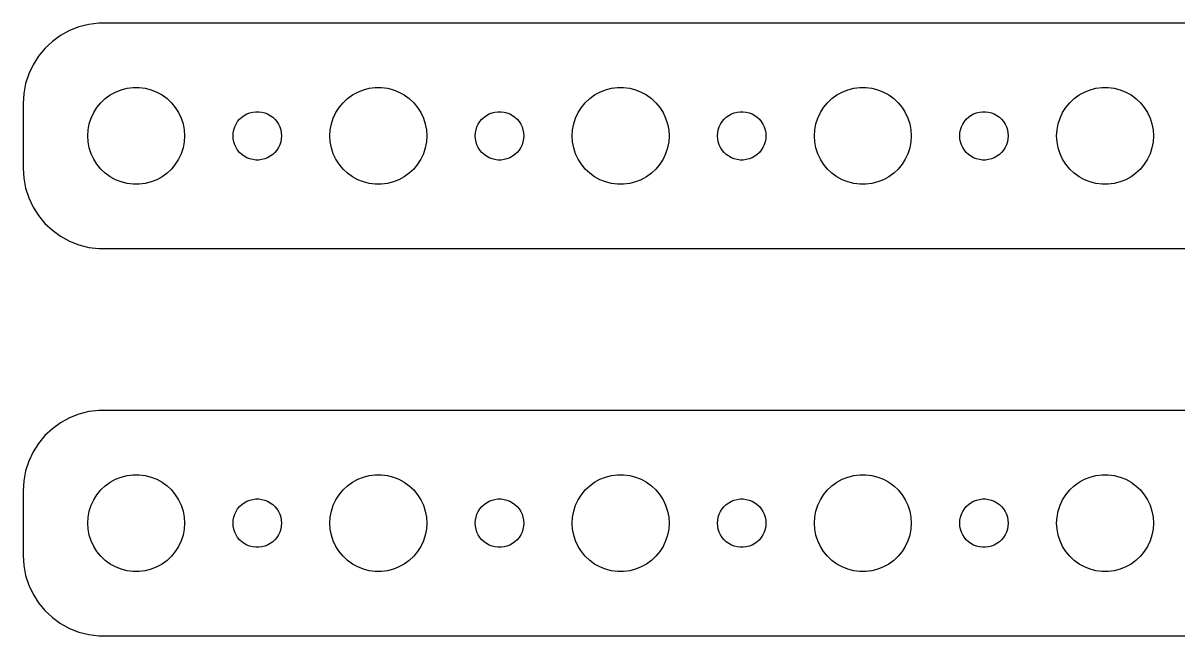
# Model space of a CAD drawing. Header units: metres. Extents: x -74 to 74, y 65 to 151.
# Drawn here: x -74.5 to -3, y 65 to 103 of the extents above; entities that cross this region are included whole.
import ezdxf

# ---------------------------------------------------------------- set-up
doc = ezdxf.new("R2010")
doc.units = ezdxf.units.M

msp = doc.modelspace()

# ---------------------------------------------------------------- linework, layer by layer
for p, q in [((-69.8139, 102.99), (-70.4369, 102.911)), ((69.8139, 102.99), (-69.8139, 102.99)), ((-71.6289, 102.524), (-72.1791, 102.222)), ((-71.0451, 102.755), (-71.6289, 102.524)), ((-70.4369, 102.911), (-71.0451, 102.755)), ((-72.6871, 101.853), (-73.1448, 101.423)), ((-72.1791, 102.222), (-72.6871, 101.853)), ((-73.5451, 100.939), (-73.8815, 100.409)), ((-73.1448, 101.423), (-73.5451, 100.939)), ((-73.8815, 100.409), (-74.1489, 99.8406)), ((-74.1489, 99.8406), (-74.3429, 99.2434)), ((-74.3429, 99.2434), (-74.4606, 98.6267)), ((-69.1075, 98.533), (-68.7773, 98.7145)), ((-68.7773, 98.7145), (-68.427, 98.8532)), ((-68.427, 98.8532), (-68.0621, 98.9469)), ((-68.0621, 98.9469), (-67.6884, 98.9941)), ((-67.6884, 98.9941), (-67.3116, 98.9941)), ((-67.3116, 98.9941), (-66.9379, 98.9469)), ((-66.9379, 98.9469), (-66.573, 98.8532)), ((-66.573, 98.8532), (-66.2227, 98.7145)), ((-66.2227, 98.7145), (-65.8925, 98.533)), ((-54.1075, 98.533), (-53.7773, 98.7145)), ((-53.7773, 98.7145), (-53.427, 98.8532)), ((-53.427, 98.8532), (-53.0621, 98.9469)), ((-53.0621, 98.9469), (-52.6884, 98.9941)), ((-52.6884, 98.9941), (-52.3116, 98.9941)), ((-52.3116, 98.9941), (-51.9379, 98.9469)), ((-51.9379, 98.9469), (-51.5729, 98.8532)), ((-51.5729, 98.8532), (-51.2227, 98.7145)), ((-51.2227, 98.7145), (-50.8925, 98.533)), ((-39.1075, 98.533), (-38.7773, 98.7145)), ((-38.7773, 98.7145), (-38.427, 98.8532)), ((-38.427, 98.8532), (-38.0621, 98.9469)), ((-38.0621, 98.9469), (-37.6884, 98.9941)), ((-37.6884, 98.9941), (-37.3116, 98.9941)), ((-37.3116, 98.9941), (-36.9379, 98.9469)), ((-36.9379, 98.9469), (-36.5729, 98.8532)), ((-36.5729, 98.8532), (-36.2227, 98.7145)), ((-36.2227, 98.7145), (-35.8925, 98.533)), ((-24.1075, 98.533), (-23.7773, 98.7145)), ((-23.7773, 98.7145), (-23.427, 98.8532)), ((-23.427, 98.8532), (-23.0621, 98.9469)), ((-23.0621, 98.9469), (-22.6884, 98.9941)), ((-22.6884, 98.9941), (-22.3116, 98.9941)), ((-22.3116, 98.9941), (-21.9379, 98.9469)), ((-21.9379, 98.9469), (-21.5729, 98.8532)), ((-21.5729, 98.8532), (-21.2227, 98.7145)), ((-21.2227, 98.7145), (-20.8925, 98.533)), ((-9.10747, 98.533), (-8.77733, 98.7145)), ((-8.77733, 98.7145), (-8.42705, 98.8532)), ((-8.42705, 98.8532), (-8.06213, 98.9469)), ((-8.06213, 98.9469), (-7.68837, 98.9941)), ((-7.68837, 98.9941), (-7.31161, 98.9941)), ((-7.31161, 98.9941), (-6.93785, 98.9469)), ((-6.93785, 98.9469), (-6.57294, 98.8532)), ((-6.57294, 98.8532), (-6.22266, 98.7145)), ((-6.22266, 98.7145), (-5.89252, 98.533)), ((-74.4606, 98.6267), (-74.5, 98)), ((-74.5, 98), (-74.5, 94)), ((-69.927, 97.7634), (-69.6869, 98.0536)), ((-69.6869, 98.0536), (-69.4123, 98.3115)), ((-69.4123, 98.3115), (-69.1075, 98.533)), ((-65.8925, 98.533), (-65.5877, 98.3115)), ((-65.5877, 98.3115), (-65.3131, 98.0536)), ((-65.3131, 98.0536), (-65.073, 97.7634)), ((-54.927, 97.7634), (-54.6869, 98.0536)), ((-54.6869, 98.0536), (-54.4123, 98.3115)), ((-54.4123, 98.3115), (-54.1075, 98.533)), ((-50.8925, 98.533), (-50.5877, 98.3115)), ((-50.5877, 98.3115), (-50.3131, 98.0536)), ((-50.3131, 98.0536), (-50.0729, 97.7634)), ((-39.927, 97.7634), (-39.6869, 98.0536)), ((-39.6869, 98.0536), (-39.4123, 98.3115)), ((-39.4123, 98.3115), (-39.1075, 98.533)), ((-35.8925, 98.533), (-35.5877, 98.3115)), ((-35.5877, 98.3115), (-35.3131, 98.0536)), ((-35.3131, 98.0536), (-35.0729, 97.7634)), ((-24.927, 97.7634), (-24.6869, 98.0536)), ((-24.6869, 98.0536), (-24.4123, 98.3115)), ((-24.4123, 98.3115), (-24.1075, 98.533)), ((-20.8925, 98.533), (-20.5877, 98.3115)), ((-20.5877, 98.3115), (-20.3131, 98.0536)), ((-20.3131, 98.0536), (-20.0729, 97.7634)), ((-9.92705, 97.7634), (-9.6869, 98.0536)), ((-9.6869, 98.0536), (-9.41226, 98.3115)), ((-9.41226, 98.3115), (-9.10747, 98.533)), ((-5.89252, 98.533), (-5.58772, 98.3115)), ((-5.58772, 98.3115), (-5.31308, 98.0536)), ((-5.31308, 98.0536), (-5.07294, 97.7634)), ((-70.2893, 97.1044), (-70.1289, 97.4453)), ((-70.1289, 97.4453), (-69.927, 97.7634)), ((-65.073, 97.7634), (-64.8711, 97.4453)), ((-64.8711, 97.4453), (-64.7107, 97.1044)), ((-60.9561, 97.1558), (-60.8037, 97.2665)), ((-60.8037, 97.2665), (-60.6387, 97.3572)), ((-60.6387, 97.3572), (-60.4635, 97.4266)), ((-60.4635, 97.4266), (-60.2811, 97.4734)), ((-60.2811, 97.4734), (-60.0942, 97.497)), ((-60.0942, 97.497), (-59.9058, 97.497)), ((-59.9058, 97.497), (-59.7189, 97.4734)), ((-59.7189, 97.4734), (-59.5365, 97.4266)), ((-59.5365, 97.4266), (-59.3613, 97.3572)), ((-59.3613, 97.3572), (-59.1963, 97.2665)), ((-59.1963, 97.2665), (-59.0439, 97.1558)), ((-55.2893, 97.1044), (-55.1289, 97.4453)), ((-55.1289, 97.4453), (-54.927, 97.7634)), ((-50.0729, 97.7634), (-49.8711, 97.4453)), ((-49.8711, 97.4453), (-49.7107, 97.1044)), ((-45.9561, 97.1558), (-45.8037, 97.2665)), ((-45.8037, 97.2665), (-45.6387, 97.3572)), ((-45.6387, 97.3572), (-45.4635, 97.4266)), ((-45.4635, 97.4266), (-45.2811, 97.4734)), ((-45.2811, 97.4734), (-45.0942, 97.497)), ((-45.0942, 97.497), (-44.9058, 97.497)), ((-44.9058, 97.497), (-44.7189, 97.4734)), ((-44.7189, 97.4734), (-44.5365, 97.4266)), ((-44.5365, 97.4266), (-44.3613, 97.3572)), ((-44.3613, 97.3572), (-44.1963, 97.2665)), ((-44.1963, 97.2665), (-44.0439, 97.1558)), ((-40.2893, 97.1044), (-40.1289, 97.4453)), ((-40.1289, 97.4453), (-39.927, 97.7634)), ((-35.0729, 97.7634), (-34.8711, 97.4453)), ((-34.8711, 97.4453), (-34.7107, 97.1044)), ((-30.9561, 97.1558), (-30.8037, 97.2665)), ((-30.8037, 97.2665), (-30.6387, 97.3572)), ((-30.6387, 97.3572), (-30.4635, 97.4266)), ((-30.4635, 97.4266), (-30.2811, 97.4734)), ((-30.2811, 97.4734), (-30.0942, 97.497)), ((-30.0942, 97.497), (-29.9058, 97.497)), ((-29.9058, 97.497), (-29.7189, 97.4734)), ((-29.7189, 97.4734), (-29.5365, 97.4266)), ((-29.5365, 97.4266), (-29.3613, 97.3572)), ((-29.3613, 97.3572), (-29.1963, 97.2665)), ((-29.1963, 97.2665), (-29.0439, 97.1558)), ((-25.2893, 97.1044), (-25.1289, 97.4453)), ((-25.1289, 97.4453), (-24.927, 97.7634)), ((-20.0729, 97.7634), (-19.8711, 97.4453)), ((-19.8711, 97.4453), (-19.7107, 97.1044)), ((-15.9561, 97.1558), (-15.8037, 97.2665)), ((-15.8037, 97.2665), (-15.6387, 97.3572)), ((-15.6387, 97.3572), (-15.4635, 97.4266)), ((-15.4635, 97.4266), (-15.2811, 97.4734)), ((-15.2811, 97.4734), (-15.0942, 97.497)), ((-15.0942, 97.497), (-14.9058, 97.497)), ((-14.9058, 97.497), (-14.7189, 97.4734)), ((-14.7189, 97.4734), (-14.5365, 97.4266)), ((-14.5365, 97.4266), (-14.3613, 97.3572)), ((-14.3613, 97.3572), (-14.1963, 97.2665)), ((-14.1963, 97.2665), (-14.0439, 97.1558)), ((-10.2893, 97.1044), (-10.1289, 97.4453)), ((-10.1289, 97.4453), (-9.92705, 97.7634)), ((-5.07294, 97.7634), (-4.87108, 97.4453)), ((-4.87108, 97.4453), (-4.71066, 97.1044)), ((-70.4763, 96.376), (-70.4057, 96.7461)), ((-70.4057, 96.7461), (-70.2893, 97.1044)), ((-64.7107, 97.1044), (-64.5943, 96.7461)), ((-64.5943, 96.7461), (-64.5237, 96.376)), ((-61.4529, 96.373), (-61.3947, 96.5522)), ((-61.3947, 96.5522), (-61.3145, 96.7226)), ((-61.3145, 96.7226), (-61.2135, 96.8817)), ((-61.2135, 96.8817), (-61.0934, 97.0268)), ((-61.0934, 97.0268), (-60.9561, 97.1558)), ((-59.0439, 97.1558), (-58.9065, 97.0268)), ((-58.9065, 97.0268), (-58.7865, 96.8817)), ((-58.7865, 96.8817), (-58.6855, 96.7226)), ((-58.6855, 96.7226), (-58.6053, 96.5522)), ((-58.6053, 96.5522), (-58.5471, 96.373)), ((-55.4763, 96.376), (-55.4057, 96.7461)), ((-55.4057, 96.7461), (-55.2893, 97.1044)), ((-49.7107, 97.1044), (-49.5942, 96.7461)), ((-49.5942, 96.7461), (-49.5237, 96.376)), ((-46.4529, 96.373), (-46.3947, 96.5522)), ((-46.3947, 96.5522), (-46.3145, 96.7226)), ((-46.3145, 96.7226), (-46.2135, 96.8817)), ((-46.2135, 96.8817), (-46.0934, 97.0268)), ((-46.0934, 97.0268), (-45.9561, 97.1558)), ((-44.0439, 97.1558), (-43.9065, 97.0268)), ((-43.9065, 97.0268), (-43.7865, 96.8817)), ((-43.7865, 96.8817), (-43.6855, 96.7226)), ((-43.6855, 96.7226), (-43.6053, 96.5522)), ((-43.6053, 96.5522), (-43.5471, 96.373)), ((-40.4763, 96.376), (-40.4057, 96.7461)), ((-40.4057, 96.7461), (-40.2893, 97.1044)), ((-34.7107, 97.1044), (-34.5942, 96.7461)), ((-34.5942, 96.7461), (-34.5237, 96.376)), ((-31.4529, 96.373), (-31.3947, 96.5522)), ((-31.3947, 96.5522), (-31.3145, 96.7226)), ((-31.3145, 96.7226), (-31.2135, 96.8817)), ((-31.2135, 96.8817), (-31.0934, 97.0268)), ((-31.0934, 97.0268), (-30.9561, 97.1558)), ((-29.0439, 97.1558), (-28.9065, 97.0268)), ((-28.9065, 97.0268), (-28.7865, 96.8817)), ((-28.7865, 96.8817), (-28.6855, 96.7226)), ((-28.6855, 96.7226), (-28.6053, 96.5522)), ((-28.6053, 96.5522), (-28.5471, 96.373)), ((-25.4763, 96.376), (-25.4057, 96.7461)), ((-25.4057, 96.7461), (-25.2893, 97.1044)), ((-19.7107, 97.1044), (-19.5942, 96.7461)), ((-19.5942, 96.7461), (-19.5237, 96.376)), ((-16.4529, 96.373), (-16.3947, 96.5522)), ((-16.3947, 96.5522), (-16.3145, 96.7226)), ((-16.3145, 96.7226), (-16.2135, 96.8817)), ((-16.2135, 96.8817), (-16.0934, 97.0268)), ((-16.0934, 97.0268), (-15.9561, 97.1558)), ((-14.0439, 97.1558), (-13.9065, 97.0268)), ((-13.9065, 97.0268), (-13.7865, 96.8817)), ((-13.7865, 96.8817), (-13.6855, 96.7226)), ((-13.6855, 96.7226), (-13.6053, 96.5522)), ((-13.6053, 96.5522), (-13.5471, 96.373)), ((-10.4763, 96.376), (-10.4057, 96.7461)), ((-10.4057, 96.7461), (-10.2893, 97.1044)), ((-4.71066, 97.1044), (-4.59424, 96.7461)), ((-4.59424, 96.7461), (-4.52365, 96.376)), ((-70.5, 96), (-70.4763, 96.376)), ((-70.4763, 95.624), (-70.5, 96)), ((-64.5237, 96.376), (-64.5, 96)), ((-64.5, 96), (-64.5237, 95.624)), ((-61.5, 96), (-61.4882, 96.188)), ((-61.4882, 95.812), (-61.5, 96)), ((-61.4882, 96.188), (-61.4529, 96.373)), ((-58.5471, 96.373), (-58.5118, 96.188)), ((-58.5118, 96.188), (-58.5, 96)), ((-58.5, 96), (-58.5118, 95.812)), ((-55.5, 96), (-55.4763, 96.376)), ((-55.4763, 95.624), (-55.5, 96)), ((-49.5237, 96.376), (-49.5, 96)), ((-49.5, 96), (-49.5237, 95.624)), ((-46.5, 96), (-46.4882, 96.188)), ((-46.4882, 95.812), (-46.5, 96)), ((-46.4882, 96.188), (-46.4529, 96.373)), ((-43.5471, 96.373), (-43.5118, 96.188)), ((-43.5118, 96.188), (-43.5, 96)), ((-43.5, 96), (-43.5118, 95.812)), ((-40.5, 96), (-40.4763, 96.376)), ((-40.4763, 95.624), (-40.5, 96)), ((-34.5237, 96.376), (-34.5, 96)), ((-34.5, 96), (-34.5237, 95.624)), ((-31.5, 96), (-31.4882, 96.188)), ((-31.4882, 95.812), (-31.5, 96)), ((-31.4882, 96.188), (-31.4529, 96.373)), ((-28.5471, 96.373), (-28.5118, 96.188)), ((-28.5118, 96.188), (-28.5, 96)), ((-28.5, 96), (-28.5118, 95.812)), ((-25.5, 96), (-25.4763, 96.376)), ((-25.4763, 95.624), (-25.5, 96)), ((-19.5237, 96.376), (-19.5, 96)), ((-19.5, 96), (-19.5237, 95.624)), ((-16.5, 96), (-16.4882, 96.188)), ((-16.4882, 95.812), (-16.5, 96)), ((-16.4882, 96.188), (-16.4529, 96.373)), ((-13.5471, 96.373), (-13.5118, 96.188)), ((-13.5118, 96.188), (-13.5, 96)), ((-13.5, 96), (-13.5118, 95.812)), ((-10.5, 96), (-10.4763, 96.376)), ((-10.4763, 95.624), (-10.5, 96)), ((-4.52365, 96.376), (-4.5, 96)), ((-4.5, 96), (-4.52365, 95.624)), ((-70.4057, 95.2539), (-70.4763, 95.624)), ((-70.2893, 94.8956), (-70.4057, 95.2539)), ((-64.5943, 95.2539), (-64.7107, 94.8956)), ((-64.5237, 95.624), (-64.5943, 95.2539)), ((-61.4529, 95.627), (-61.4882, 95.812)), ((-61.3947, 95.4478), (-61.4529, 95.627)), ((-61.3145, 95.2774), (-61.3947, 95.4478)), ((-61.2135, 95.1183), (-61.3145, 95.2774)), ((-61.0934, 94.9732), (-61.2135, 95.1183)), ((-58.7865, 95.1183), (-58.9065, 94.9732)), ((-58.6855, 95.2774), (-58.7865, 95.1183)), ((-58.6053, 95.4478), (-58.6855, 95.2774)), ((-58.5471, 95.627), (-58.6053, 95.4478)), ((-58.5118, 95.812), (-58.5471, 95.627)), ((-55.4057, 95.2539), (-55.4763, 95.624)), ((-55.2893, 94.8956), (-55.4057, 95.2539)), ((-49.5942, 95.2539), (-49.7107, 94.8956)), ((-49.5237, 95.624), (-49.5942, 95.2539)), ((-46.4529, 95.627), (-46.4882, 95.812)), ((-46.3947, 95.4478), (-46.4529, 95.627)), ((-46.3145, 95.2774), (-46.3947, 95.4478)), ((-46.2135, 95.1183), (-46.3145, 95.2774)), ((-46.0934, 94.9732), (-46.2135, 95.1183)), ((-43.7865, 95.1183), (-43.9065, 94.9732)), ((-43.6855, 95.2774), (-43.7865, 95.1183)), ((-43.6053, 95.4478), (-43.6855, 95.2774)), ((-43.5471, 95.627), (-43.6053, 95.4478)), ((-43.5118, 95.812), (-43.5471, 95.627)), ((-40.4057, 95.2539), (-40.4763, 95.624)), ((-40.2893, 94.8956), (-40.4057, 95.2539)), ((-34.5942, 95.2539), (-34.7107, 94.8956)), ((-34.5237, 95.624), (-34.5942, 95.2539)), ((-31.4529, 95.627), (-31.4882, 95.812)), ((-31.3947, 95.4478), (-31.4529, 95.627)), ((-31.3145, 95.2774), (-31.3947, 95.4478)), ((-31.2135, 95.1183), (-31.3145, 95.2774)), ((-31.0934, 94.9732), (-31.2135, 95.1183)), ((-28.7865, 95.1183), (-28.9065, 94.9732)), ((-28.6855, 95.2774), (-28.7865, 95.1183)), ((-28.6053, 95.4478), (-28.6855, 95.2774)), ((-28.5471, 95.627), (-28.6053, 95.4478)), ((-28.5118, 95.812), (-28.5471, 95.627)), ((-25.4057, 95.2539), (-25.4763, 95.624)), ((-25.2893, 94.8956), (-25.4057, 95.2539)), ((-19.5942, 95.2539), (-19.7107, 94.8956)), ((-19.5237, 95.624), (-19.5942, 95.2539)), ((-16.4529, 95.627), (-16.4882, 95.812)), ((-16.3947, 95.4478), (-16.4529, 95.627)), ((-16.3145, 95.2774), (-16.3947, 95.4478)), ((-16.2135, 95.1183), (-16.3145, 95.2774)), ((-16.0934, 94.9732), (-16.2135, 95.1183)), ((-13.7865, 95.1183), (-13.9065, 94.9732)), ((-13.6855, 95.2774), (-13.7865, 95.1183)), ((-13.6053, 95.4478), (-13.6855, 95.2774)), ((-13.5471, 95.627), (-13.6053, 95.4478)), ((-13.5118, 95.812), (-13.5471, 95.627)), ((-10.4057, 95.2539), (-10.4763, 95.624)), ((-10.2893, 94.8956), (-10.4057, 95.2539)), ((-4.59424, 95.2539), (-4.71066, 94.8956)), ((-4.52365, 95.624), (-4.59424, 95.2539)), ((-70.1289, 94.5547), (-70.2893, 94.8956)), ((-69.927, 94.2366), (-70.1289, 94.5547)), ((-64.8711, 94.5547), (-65.073, 94.2366)), ((-64.7107, 94.8956), (-64.8711, 94.5547)), ((-60.9561, 94.8442), (-61.0934, 94.9732)), ((-60.8037, 94.7335), (-60.9561, 94.8442)), ((-60.6387, 94.6428), (-60.8037, 94.7335)), ((-60.4635, 94.5734), (-60.6387, 94.6428)), ((-60.2811, 94.5266), (-60.4635, 94.5734)), ((-60.0942, 94.503), (-60.2811, 94.5266)), ((-59.9058, 94.503), (-60.0942, 94.503)), ((-59.7189, 94.5266), (-59.9058, 94.503)), ((-59.5365, 94.5734), (-59.7189, 94.5266)), ((-59.3613, 94.6428), (-59.5365, 94.5734)), ((-59.1963, 94.7335), (-59.3613, 94.6428)), ((-59.0439, 94.8442), (-59.1963, 94.7335)), ((-58.9065, 94.9732), (-59.0439, 94.8442)), ((-55.1289, 94.5547), (-55.2893, 94.8956)), ((-54.927, 94.2366), (-55.1289, 94.5547)), ((-49.8711, 94.5547), (-50.0729, 94.2366)), ((-49.7107, 94.8956), (-49.8711, 94.5547)), ((-45.9561, 94.8442), (-46.0934, 94.9732)), ((-45.8037, 94.7335), (-45.9561, 94.8442)), ((-45.6387, 94.6428), (-45.8037, 94.7335)), ((-45.4635, 94.5734), (-45.6387, 94.6428)), ((-45.2811, 94.5266), (-45.4635, 94.5734)), ((-45.0942, 94.503), (-45.2811, 94.5266)), ((-44.9058, 94.503), (-45.0942, 94.503)), ((-44.7189, 94.5266), (-44.9058, 94.503)), ((-44.5365, 94.5734), (-44.7189, 94.5266)), ((-44.3613, 94.6428), (-44.5365, 94.5734)), ((-44.1963, 94.7335), (-44.3613, 94.6428)), ((-44.0439, 94.8442), (-44.1963, 94.7335)), ((-43.9065, 94.9732), (-44.0439, 94.8442)), ((-40.1289, 94.5547), (-40.2893, 94.8956)), ((-39.927, 94.2366), (-40.1289, 94.5547)), ((-34.8711, 94.5547), (-35.0729, 94.2366)), ((-34.7107, 94.8956), (-34.8711, 94.5547)), ((-30.9561, 94.8442), (-31.0934, 94.9732)), ((-30.8037, 94.7335), (-30.9561, 94.8442)), ((-30.6387, 94.6428), (-30.8037, 94.7335)), ((-30.4635, 94.5734), (-30.6387, 94.6428)), ((-30.2811, 94.5266), (-30.4635, 94.5734)), ((-30.0942, 94.503), (-30.2811, 94.5266)), ((-29.9058, 94.503), (-30.0942, 94.503)), ((-29.7189, 94.5266), (-29.9058, 94.503)), ((-29.5365, 94.5734), (-29.7189, 94.5266)), ((-29.3613, 94.6428), (-29.5365, 94.5734)), ((-29.1963, 94.7335), (-29.3613, 94.6428)), ((-29.0439, 94.8442), (-29.1963, 94.7335)), ((-28.9065, 94.9732), (-29.0439, 94.8442)), ((-25.1289, 94.5547), (-25.2893, 94.8956)), ((-24.927, 94.2366), (-25.1289, 94.5547)), ((-19.8711, 94.5547), (-20.0729, 94.2366)), ((-19.7107, 94.8956), (-19.8711, 94.5547)), ((-15.9561, 94.8442), (-16.0934, 94.9732)), ((-15.8037, 94.7335), (-15.9561, 94.8442)), ((-15.6387, 94.6428), (-15.8037, 94.7335)), ((-15.4635, 94.5734), (-15.6387, 94.6428)), ((-15.2811, 94.5266), (-15.4635, 94.5734)), ((-15.0942, 94.503), (-15.2811, 94.5266)), ((-14.9058, 94.503), (-15.0942, 94.503)), ((-14.7189, 94.5266), (-14.9058, 94.503)), ((-14.5365, 94.5734), (-14.7189, 94.5266)), ((-14.3613, 94.6428), (-14.5365, 94.5734)), ((-14.1963, 94.7335), (-14.3613, 94.6428)), ((-14.0439, 94.8442), (-14.1963, 94.7335)), ((-13.9065, 94.9732), (-14.0439, 94.8442)), ((-10.1289, 94.5547), (-10.2893, 94.8956)), ((-9.92705, 94.2366), (-10.1289, 94.5547)), ((-4.87108, 94.5547), (-5.07294, 94.2366)), ((-4.71066, 94.8956), (-4.87108, 94.5547)), ((-74.5, 94), (-74.4606, 93.3733)), ((-69.6869, 93.9464), (-69.927, 94.2366)), ((-69.4123, 93.6885), (-69.6869, 93.9464)), ((-69.1075, 93.467), (-69.4123, 93.6885)), ((-65.5877, 93.6885), (-65.8925, 93.467)), ((-65.3131, 93.9464), (-65.5877, 93.6885)), ((-65.073, 94.2366), (-65.3131, 93.9464)), ((-54.6869, 93.9464), (-54.927, 94.2366)), ((-54.4123, 93.6885), (-54.6869, 93.9464)), ((-54.1075, 93.467), (-54.4123, 93.6885)), ((-50.5877, 93.6885), (-50.8925, 93.467)), ((-50.3131, 93.9464), (-50.5877, 93.6885)), ((-50.0729, 94.2366), (-50.3131, 93.9464)), ((-39.6869, 93.9464), (-39.927, 94.2366)), ((-39.4123, 93.6885), (-39.6869, 93.9464)), ((-39.1075, 93.467), (-39.4123, 93.6885)), ((-35.5877, 93.6885), (-35.8925, 93.467)), ((-35.3131, 93.9464), (-35.5877, 93.6885)), ((-35.0729, 94.2366), (-35.3131, 93.9464)), ((-24.6869, 93.9464), (-24.927, 94.2366)), ((-24.4123, 93.6885), (-24.6869, 93.9464)), ((-24.1075, 93.467), (-24.4123, 93.6885)), ((-20.5877, 93.6885), (-20.8925, 93.467)), ((-20.3131, 93.9464), (-20.5877, 93.6885)), ((-20.0729, 94.2366), (-20.3131, 93.9464)), ((-9.6869, 93.9464), (-9.92705, 94.2366)), ((-9.41226, 93.6885), (-9.6869, 93.9464)), ((-9.10747, 93.467), (-9.41226, 93.6885)), ((-5.58772, 93.6885), (-5.89252, 93.467)), ((-5.31308, 93.9464), (-5.58772, 93.6885)), ((-5.07294, 94.2366), (-5.31308, 93.9464)), ((-74.4606, 93.3733), (-74.3429, 92.7566)), ((-68.7773, 93.2855), (-69.1075, 93.467)), ((-68.427, 93.1468), (-68.7773, 93.2855)), ((-68.0621, 93.0531), (-68.427, 93.1468)), ((-67.6884, 93.0059), (-68.0621, 93.0531)), ((-67.3116, 93.0059), (-67.6884, 93.0059)), ((-66.9379, 93.0531), (-67.3116, 93.0059)), ((-66.573, 93.1468), (-66.9379, 93.0531)), ((-66.2227, 93.2855), (-66.573, 93.1468)), ((-65.8925, 93.467), (-66.2227, 93.2855)), ((-53.7773, 93.2855), (-54.1075, 93.467)), ((-53.427, 93.1468), (-53.7773, 93.2855)), ((-53.0621, 93.0531), (-53.427, 93.1468)), ((-52.6884, 93.0059), (-53.0621, 93.0531)), ((-52.3116, 93.0059), (-52.6884, 93.0059)), ((-51.9379, 93.0531), (-52.3116, 93.0059)), ((-51.5729, 93.1468), (-51.9379, 93.0531)), ((-51.2227, 93.2855), (-51.5729, 93.1468)), ((-50.8925, 93.467), (-51.2227, 93.2855)), ((-38.7773, 93.2855), (-39.1075, 93.467)), ((-38.427, 93.1468), (-38.7773, 93.2855)), ((-38.0621, 93.0531), (-38.427, 93.1468)), ((-37.6884, 93.0059), (-38.0621, 93.0531)), ((-37.3116, 93.0059), (-37.6884, 93.0059)), ((-36.9379, 93.0531), (-37.3116, 93.0059)), ((-36.5729, 93.1468), (-36.9379, 93.0531)), ((-36.2227, 93.2855), (-36.5729, 93.1468)), ((-35.8925, 93.467), (-36.2227, 93.2855)), ((-23.7773, 93.2855), (-24.1075, 93.467)), ((-23.427, 93.1468), (-23.7773, 93.2855)), ((-23.0621, 93.0531), (-23.427, 93.1468)), ((-22.6884, 93.0059), (-23.0621, 93.0531)), ((-22.3116, 93.0059), (-22.6884, 93.0059)), ((-21.9379, 93.0531), (-22.3116, 93.0059)), ((-21.5729, 93.1468), (-21.9379, 93.0531)), ((-21.2227, 93.2855), (-21.5729, 93.1468)), ((-20.8925, 93.467), (-21.2227, 93.2855)), ((-8.77733, 93.2855), (-9.10747, 93.467)), ((-8.42705, 93.1468), (-8.77733, 93.2855)), ((-8.06213, 93.0531), (-8.42705, 93.1468)), ((-7.68837, 93.0059), (-8.06213, 93.0531)), ((-7.31161, 93.0059), (-7.68837, 93.0059)), ((-6.93785, 93.0531), (-7.31161, 93.0059)), ((-6.57294, 93.1468), (-6.93785, 93.0531)), ((-6.22266, 93.2855), (-6.57294, 93.1468)), ((-5.89252, 93.467), (-6.22266, 93.2855)), ((-74.3429, 92.7566), (-74.1489, 92.1594)), ((-74.1489, 92.1594), (-73.8815, 91.5912)), ((-73.8815, 91.5912), (-73.5451, 91.0611)), ((-73.5451, 91.0611), (-73.1448, 90.5773)), ((-73.1448, 90.5773), (-72.6871, 90.1474)), ((-72.6871, 90.1474), (-72.1791, 89.7784)), ((-72.1791, 89.7784), (-71.6289, 89.4759)), ((-71.6289, 89.4759), (-71.0451, 89.2447)), ((-71.0451, 89.2447), (-70.4369, 89.0886)), ((-70.4369, 89.0886), (-69.8139, 89.0099)), ((-69.8139, 89.0099), (69.8139, 89.0099)), ((-71.0451, 78.7553), (-71.6289, 78.5241)), ((-70.4369, 78.9114), (-71.0451, 78.7553)), ((-69.8139, 78.9901), (-70.4369, 78.9114)), ((69.8139, 78.9901), (-69.8139, 78.9901)), ((-72.1791, 78.2216), (-72.6871, 77.8526)), ((-71.6289, 78.5241), (-72.1791, 78.2216)), ((-73.1448, 77.4227), (-73.5451, 76.9389)), ((-72.6871, 77.8526), (-73.1448, 77.4227)), ((-73.5451, 76.9389), (-73.8815, 76.4088)), ((-74.1489, 75.8406), (-74.3429, 75.2434)), ((-73.8815, 76.4088), (-74.1489, 75.8406)), ((-74.3429, 75.2434), (-74.4606, 74.6267)), ((-74.4606, 74.6267), (-74.5, 74)), ((-69.4123, 74.3115), (-69.1075, 74.533)), ((-69.1075, 74.533), (-68.7773, 74.7145)), ((-68.7773, 74.7145), (-68.427, 74.8532)), ((-68.427, 74.8532), (-68.0621, 74.9469)), ((-68.0621, 74.9469), (-67.6884, 74.9941)), ((-67.6884, 74.9941), (-67.3116, 74.9941)), ((-67.3116, 74.9941), (-66.9379, 74.9469)), ((-66.9379, 74.9469), (-66.573, 74.8532)), ((-66.573, 74.8532), (-66.2227, 74.7145)), ((-66.2227, 74.7145), (-65.8925, 74.533)), ((-65.8925, 74.533), (-65.5877, 74.3115)), ((-54.4123, 74.3115), (-54.1075, 74.533)), ((-54.1075, 74.533), (-53.7773, 74.7145)), ((-53.7773, 74.7145), (-53.427, 74.8532)), ((-53.427, 74.8532), (-53.0621, 74.9469)), ((-53.0621, 74.9469), (-52.6884, 74.9941)), ((-52.6884, 74.9941), (-52.3116, 74.9941)), ((-52.3116, 74.9941), (-51.9379, 74.9469)), ((-51.9379, 74.9469), (-51.5729, 74.8532)), ((-51.5729, 74.8532), (-51.2227, 74.7145)), ((-51.2227, 74.7145), (-50.8925, 74.533)), ((-50.8925, 74.533), (-50.5877, 74.3115)), ((-39.4123, 74.3115), (-39.1075, 74.533)), ((-39.1075, 74.533), (-38.7773, 74.7145)), ((-38.7773, 74.7145), (-38.427, 74.8532)), ((-38.427, 74.8532), (-38.0621, 74.9469)), ((-38.0621, 74.9469), (-37.6884, 74.9941)), ((-37.6884, 74.9941), (-37.3116, 74.9941)), ((-37.3116, 74.9941), (-36.9379, 74.9469)), ((-36.9379, 74.9469), (-36.5729, 74.8532)), ((-36.5729, 74.8532), (-36.2227, 74.7145)), ((-36.2227, 74.7145), (-35.8925, 74.533)), ((-35.8925, 74.533), (-35.5877, 74.3115)), ((-24.4123, 74.3115), (-24.1075, 74.533)), ((-24.1075, 74.533), (-23.7773, 74.7145)), ((-23.7773, 74.7145), (-23.427, 74.8532)), ((-23.427, 74.8532), (-23.0621, 74.9469)), ((-23.0621, 74.9469), (-22.6884, 74.9941)), ((-22.6884, 74.9941), (-22.3116, 74.9941)), ((-22.3116, 74.9941), (-21.9379, 74.9469)), ((-21.9379, 74.9469), (-21.5729, 74.8532)), ((-21.5729, 74.8532), (-21.2227, 74.7145)), ((-21.2227, 74.7145), (-20.8925, 74.533)), ((-20.8925, 74.533), (-20.5877, 74.3115)), ((-9.41226, 74.3115), (-9.10747, 74.533)), ((-9.10747, 74.533), (-8.77733, 74.7145)), ((-8.77733, 74.7145), (-8.42705, 74.8532)), ((-8.42705, 74.8532), (-8.06213, 74.9469)), ((-8.06213, 74.9469), (-7.68837, 74.9941)), ((-7.68837, 74.9941), (-7.31161, 74.9941)), ((-7.31161, 74.9941), (-6.93785, 74.9469)), ((-6.93785, 74.9469), (-6.57294, 74.8532)), ((-6.57294, 74.8532), (-6.22266, 74.7145)), ((-6.22266, 74.7145), (-5.89252, 74.533)), ((-5.89252, 74.533), (-5.58772, 74.3115)), ((-74.5, 74), (-74.5, 70)), ((-70.1289, 73.4453), (-69.927, 73.7634)), ((-69.927, 73.7634), (-69.6869, 74.0536)), ((-69.6869, 74.0536), (-69.4123, 74.3115)), ((-65.5877, 74.3115), (-65.3131, 74.0536)), ((-65.3131, 74.0536), (-65.073, 73.7634)), ((-65.073, 73.7634), (-64.8711, 73.4453)), ((-55.1289, 73.4453), (-54.927, 73.7634)), ((-54.927, 73.7634), (-54.6869, 74.0536)), ((-54.6869, 74.0536), (-54.4123, 74.3115)), ((-50.5877, 74.3115), (-50.3131, 74.0536)), ((-50.3131, 74.0536), (-50.0729, 73.7634)), ((-50.0729, 73.7634), (-49.8711, 73.4453)), ((-40.1289, 73.4453), (-39.927, 73.7634)), ((-39.927, 73.7634), (-39.6869, 74.0536)), ((-39.6869, 74.0536), (-39.4123, 74.3115)), ((-35.5877, 74.3115), (-35.3131, 74.0536)), ((-35.3131, 74.0536), (-35.0729, 73.7634)), ((-35.0729, 73.7634), (-34.8711, 73.4453)), ((-25.1289, 73.4453), (-24.927, 73.7634)), ((-24.927, 73.7634), (-24.6869, 74.0536)), ((-24.6869, 74.0536), (-24.4123, 74.3115)), ((-20.5877, 74.3115), (-20.3131, 74.0536)), ((-20.3131, 74.0536), (-20.0729, 73.7634)), ((-20.0729, 73.7634), (-19.8711, 73.4453)), ((-10.1289, 73.4453), (-9.92705, 73.7634)), ((-9.92705, 73.7634), (-9.6869, 74.0536)), ((-9.6869, 74.0536), (-9.41226, 74.3115)), ((-5.58772, 74.3115), (-5.31308, 74.0536)), ((-5.31308, 74.0536), (-5.07294, 73.7634)), ((-5.07294, 73.7634), (-4.87108, 73.4453)), ((-70.4057, 72.7461), (-70.2893, 73.1044)), ((-70.2893, 73.1044), (-70.1289, 73.4453)), ((-64.8711, 73.4453), (-64.7107, 73.1044)), ((-64.7107, 73.1044), (-64.5943, 72.7461)), ((-61.2135, 72.8817), (-61.0934, 73.0268)), ((-61.0934, 73.0268), (-60.9561, 73.1558)), ((-60.9561, 73.1558), (-60.8037, 73.2665)), ((-60.8037, 73.2665), (-60.6387, 73.3572)), ((-60.6387, 73.3572), (-60.4635, 73.4266)), ((-60.4635, 73.4266), (-60.2811, 73.4734)), ((-60.2811, 73.4734), (-60.0942, 73.497)), ((-60.0942, 73.497), (-59.9058, 73.497)), ((-59.9058, 73.497), (-59.7189, 73.4734)), ((-59.7189, 73.4734), (-59.5365, 73.4266)), ((-59.5365, 73.4266), (-59.3613, 73.3572)), ((-59.3613, 73.3572), (-59.1963, 73.2665)), ((-59.1963, 73.2665), (-59.0439, 73.1558)), ((-59.0439, 73.1558), (-58.9065, 73.0268)), ((-58.9065, 73.0268), (-58.7865, 72.8817)), ((-55.4057, 72.7461), (-55.2893, 73.1044)), ((-55.2893, 73.1044), (-55.1289, 73.4453)), ((-49.8711, 73.4453), (-49.7107, 73.1044)), ((-49.7107, 73.1044), (-49.5942, 72.7461)), ((-46.2135, 72.8817), (-46.0934, 73.0268)), ((-46.0934, 73.0268), (-45.9561, 73.1558)), ((-45.9561, 73.1558), (-45.8037, 73.2665)), ((-45.8037, 73.2665), (-45.6387, 73.3572)), ((-45.6387, 73.3572), (-45.4635, 73.4266)), ((-45.4635, 73.4266), (-45.2811, 73.4734)), ((-45.2811, 73.4734), (-45.0942, 73.497)), ((-45.0942, 73.497), (-44.9058, 73.497)), ((-44.9058, 73.497), (-44.7189, 73.4734)), ((-44.7189, 73.4734), (-44.5365, 73.4266)), ((-44.5365, 73.4266), (-44.3613, 73.3572)), ((-44.3613, 73.3572), (-44.1963, 73.2665)), ((-44.1963, 73.2665), (-44.0439, 73.1558)), ((-44.0439, 73.1558), (-43.9065, 73.0268)), ((-43.9065, 73.0268), (-43.7865, 72.8817)), ((-40.4057, 72.7461), (-40.2893, 73.1044)), ((-40.2893, 73.1044), (-40.1289, 73.4453)), ((-34.8711, 73.4453), (-34.7107, 73.1044)), ((-34.7107, 73.1044), (-34.5942, 72.7461)), ((-31.2135, 72.8817), (-31.0934, 73.0268)), ((-31.0934, 73.0268), (-30.9561, 73.1558)), ((-30.9561, 73.1558), (-30.8037, 73.2665)), ((-30.8037, 73.2665), (-30.6387, 73.3572)), ((-30.6387, 73.3572), (-30.4635, 73.4266)), ((-30.4635, 73.4266), (-30.2811, 73.4734)), ((-30.2811, 73.4734), (-30.0942, 73.497)), ((-30.0942, 73.497), (-29.9058, 73.497)), ((-29.9058, 73.497), (-29.7189, 73.4734)), ((-29.7189, 73.4734), (-29.5365, 73.4266)), ((-29.5365, 73.4266), (-29.3613, 73.3572)), ((-29.3613, 73.3572), (-29.1963, 73.2665)), ((-29.1963, 73.2665), (-29.0439, 73.1558)), ((-29.0439, 73.1558), (-28.9065, 73.0268)), ((-28.9065, 73.0268), (-28.7865, 72.8817)), ((-25.4057, 72.7461), (-25.2893, 73.1044)), ((-25.2893, 73.1044), (-25.1289, 73.4453)), ((-19.8711, 73.4453), (-19.7107, 73.1044)), ((-19.7107, 73.1044), (-19.5942, 72.7461)), ((-16.2135, 72.8817), (-16.0934, 73.0268)), ((-16.0934, 73.0268), (-15.9561, 73.1558)), ((-15.9561, 73.1558), (-15.8037, 73.2665)), ((-15.8037, 73.2665), (-15.6387, 73.3572)), ((-15.6387, 73.3572), (-15.4635, 73.4266)), ((-15.4635, 73.4266), (-15.2811, 73.4734)), ((-15.2811, 73.4734), (-15.0942, 73.497)), ((-15.0942, 73.497), (-14.9058, 73.497)), ((-14.9058, 73.497), (-14.7189, 73.4734)), ((-14.7189, 73.4734), (-14.5365, 73.4266)), ((-14.5365, 73.4266), (-14.3613, 73.3572)), ((-14.3613, 73.3572), (-14.1963, 73.2665)), ((-14.1963, 73.2665), (-14.0439, 73.1558)), ((-14.0439, 73.1558), (-13.9065, 73.0268)), ((-13.9065, 73.0268), (-13.7865, 72.8817)), ((-10.4057, 72.7461), (-10.2893, 73.1044)), ((-10.2893, 73.1044), (-10.1289, 73.4453)), ((-4.87108, 73.4453), (-4.71066, 73.1044)), ((-4.71066, 73.1044), (-4.59424, 72.7461)), ((-70.5, 72), (-70.4763, 72.376)), ((-70.4763, 72.376), (-70.4057, 72.7461)), ((-64.5943, 72.7461), (-64.5237, 72.376)), ((-64.5237, 72.376), (-64.5, 72)), ((-61.4882, 72.188), (-61.4529, 72.373)), ((-61.4529, 72.373), (-61.3947, 72.5522)), ((-61.3947, 72.5522), (-61.3145, 72.7226)), ((-61.3145, 72.7226), (-61.2135, 72.8817)), ((-58.7865, 72.8817), (-58.6855, 72.7226)), ((-58.6855, 72.7226), (-58.6053, 72.5522)), ((-58.6053, 72.5522), (-58.5471, 72.373)), ((-58.5471, 72.373), (-58.5118, 72.188)), ((-55.5, 72), (-55.4763, 72.376)), ((-55.4763, 72.376), (-55.4057, 72.7461)), ((-49.5942, 72.7461), (-49.5237, 72.376)), ((-49.5237, 72.376), (-49.5, 72)), ((-46.4882, 72.188), (-46.4529, 72.373)), ((-46.4529, 72.373), (-46.3947, 72.5522)), ((-46.3947, 72.5522), (-46.3145, 72.7226)), ((-46.3145, 72.7226), (-46.2135, 72.8817)), ((-43.7865, 72.8817), (-43.6855, 72.7226)), ((-43.6855, 72.7226), (-43.6053, 72.5522)), ((-43.6053, 72.5522), (-43.5471, 72.373)), ((-43.5471, 72.373), (-43.5118, 72.188)), ((-40.5, 72), (-40.4763, 72.376)), ((-40.4763, 72.376), (-40.4057, 72.7461)), ((-34.5942, 72.7461), (-34.5237, 72.376)), ((-34.5237, 72.376), (-34.5, 72)), ((-31.4882, 72.188), (-31.4529, 72.373)), ((-31.4529, 72.373), (-31.3947, 72.5522)), ((-31.3947, 72.5522), (-31.3145, 72.7226)), ((-31.3145, 72.7226), (-31.2135, 72.8817)), ((-28.7865, 72.8817), (-28.6855, 72.7226)), ((-28.6855, 72.7226), (-28.6053, 72.5522)), ((-28.6053, 72.5522), (-28.5471, 72.373)), ((-28.5471, 72.373), (-28.5118, 72.188)), ((-25.5, 72), (-25.4763, 72.376)), ((-25.4763, 72.376), (-25.4057, 72.7461)), ((-19.5942, 72.7461), (-19.5237, 72.376)), ((-19.5237, 72.376), (-19.5, 72)), ((-16.4882, 72.188), (-16.4529, 72.373)), ((-16.4529, 72.373), (-16.3947, 72.5522)), ((-16.3947, 72.5522), (-16.3145, 72.7226)), ((-16.3145, 72.7226), (-16.2135, 72.8817)), ((-13.7865, 72.8817), (-13.6855, 72.7226)), ((-13.6855, 72.7226), (-13.6053, 72.5522)), ((-13.6053, 72.5522), (-13.5471, 72.373)), ((-13.5471, 72.373), (-13.5118, 72.188)), ((-10.5, 72), (-10.4763, 72.376)), ((-10.4763, 72.376), (-10.4057, 72.7461)), ((-4.59424, 72.7461), (-4.52365, 72.376)), ((-4.52365, 72.376), (-4.5, 72)), ((-70.4763, 71.624), (-70.5, 72)), ((-70.4057, 71.2539), (-70.4763, 71.624)), ((-64.5237, 71.624), (-64.5943, 71.2539)), ((-64.5, 72), (-64.5237, 71.624)), ((-61.5, 72), (-61.4882, 72.188)), ((-61.4882, 71.812), (-61.5, 72)), ((-61.4529, 71.627), (-61.4882, 71.812)), ((-61.3947, 71.4478), (-61.4529, 71.627)), ((-58.5471, 71.627), (-58.6053, 71.4478)), ((-58.5118, 71.812), (-58.5471, 71.627)), ((-58.5118, 72.188), (-58.5, 72)), ((-58.5, 72), (-58.5118, 71.812)), ((-55.4763, 71.624), (-55.5, 72)), ((-55.4057, 71.2539), (-55.4763, 71.624)), ((-49.5237, 71.624), (-49.5942, 71.2539)), ((-49.5, 72), (-49.5237, 71.624)), ((-46.5, 72), (-46.4882, 72.188)), ((-46.4882, 71.812), (-46.5, 72)), ((-46.4529, 71.627), (-46.4882, 71.812)), ((-46.3947, 71.4478), (-46.4529, 71.627)), ((-43.5471, 71.627), (-43.6053, 71.4478)), ((-43.5118, 71.812), (-43.5471, 71.627)), ((-43.5118, 72.188), (-43.5, 72)), ((-43.5, 72), (-43.5118, 71.812)), ((-40.4763, 71.624), (-40.5, 72)), ((-40.4057, 71.2539), (-40.4763, 71.624)), ((-34.5237, 71.624), (-34.5942, 71.2539)), ((-34.5, 72), (-34.5237, 71.624)), ((-31.5, 72), (-31.4882, 72.188)), ((-31.4882, 71.812), (-31.5, 72)), ((-31.4529, 71.627), (-31.4882, 71.812)), ((-31.3947, 71.4478), (-31.4529, 71.627)), ((-28.5471, 71.627), (-28.6053, 71.4478)), ((-28.5118, 71.812), (-28.5471, 71.627)), ((-28.5118, 72.188), (-28.5, 72)), ((-28.5, 72), (-28.5118, 71.812)), ((-25.4763, 71.624), (-25.5, 72)), ((-25.4057, 71.2539), (-25.4763, 71.624)), ((-19.5237, 71.624), (-19.5942, 71.2539)), ((-19.5, 72), (-19.5237, 71.624)), ((-16.5, 72), (-16.4882, 72.188)), ((-16.4882, 71.812), (-16.5, 72)), ((-16.4529, 71.627), (-16.4882, 71.812)), ((-16.3947, 71.4478), (-16.4529, 71.627)), ((-13.5471, 71.627), (-13.6053, 71.4478)), ((-13.5118, 71.812), (-13.5471, 71.627)), ((-13.5118, 72.188), (-13.5, 72)), ((-13.5, 72), (-13.5118, 71.812)), ((-10.4763, 71.624), (-10.5, 72)), ((-10.4057, 71.2539), (-10.4763, 71.624)), ((-4.52365, 71.624), (-4.59424, 71.2539)), ((-4.5, 72), (-4.52365, 71.624)), ((-70.2893, 70.8956), (-70.4057, 71.2539)), ((-70.1289, 70.5547), (-70.2893, 70.8956)), ((-64.7107, 70.8956), (-64.8711, 70.5547)), ((-64.5943, 71.2539), (-64.7107, 70.8956)), ((-61.3145, 71.2774), (-61.3947, 71.4478)), ((-61.2135, 71.1183), (-61.3145, 71.2774)), ((-61.0934, 70.9732), (-61.2135, 71.1183)), ((-60.9561, 70.8442), (-61.0934, 70.9732)), ((-60.8037, 70.7335), (-60.9561, 70.8442)), ((-59.0439, 70.8442), (-59.1963, 70.7335)), ((-58.9065, 70.9732), (-59.0439, 70.8442)), ((-58.7865, 71.1183), (-58.9065, 70.9732)), ((-58.6855, 71.2774), (-58.7865, 71.1183)), ((-58.6053, 71.4478), (-58.6855, 71.2774)), ((-55.2893, 70.8956), (-55.4057, 71.2539)), ((-55.1289, 70.5547), (-55.2893, 70.8956)), ((-49.7107, 70.8956), (-49.8711, 70.5547)), ((-49.5942, 71.2539), (-49.7107, 70.8956)), ((-46.3145, 71.2774), (-46.3947, 71.4478)), ((-46.2135, 71.1183), (-46.3145, 71.2774)), ((-46.0934, 70.9732), (-46.2135, 71.1183)), ((-45.9561, 70.8442), (-46.0934, 70.9732)), ((-45.8037, 70.7335), (-45.9561, 70.8442)), ((-44.0439, 70.8442), (-44.1963, 70.7335)), ((-43.9065, 70.9732), (-44.0439, 70.8442)), ((-43.7865, 71.1183), (-43.9065, 70.9732)), ((-43.6855, 71.2774), (-43.7865, 71.1183)), ((-43.6053, 71.4478), (-43.6855, 71.2774)), ((-40.2893, 70.8956), (-40.4057, 71.2539)), ((-40.1289, 70.5547), (-40.2893, 70.8956)), ((-34.7107, 70.8956), (-34.8711, 70.5547)), ((-34.5942, 71.2539), (-34.7107, 70.8956)), ((-31.3145, 71.2774), (-31.3947, 71.4478)), ((-31.2135, 71.1183), (-31.3145, 71.2774)), ((-31.0934, 70.9732), (-31.2135, 71.1183)), ((-30.9561, 70.8442), (-31.0934, 70.9732)), ((-30.8037, 70.7335), (-30.9561, 70.8442)), ((-29.0439, 70.8442), (-29.1963, 70.7335)), ((-28.9065, 70.9732), (-29.0439, 70.8442)), ((-28.7865, 71.1183), (-28.9065, 70.9732)), ((-28.6855, 71.2774), (-28.7865, 71.1183)), ((-28.6053, 71.4478), (-28.6855, 71.2774)), ((-25.2893, 70.8956), (-25.4057, 71.2539)), ((-25.1289, 70.5547), (-25.2893, 70.8956)), ((-19.7107, 70.8956), (-19.8711, 70.5547)), ((-19.5942, 71.2539), (-19.7107, 70.8956)), ((-16.3145, 71.2774), (-16.3947, 71.4478)), ((-16.2135, 71.1183), (-16.3145, 71.2774)), ((-16.0934, 70.9732), (-16.2135, 71.1183)), ((-15.9561, 70.8442), (-16.0934, 70.9732)), ((-15.8037, 70.7335), (-15.9561, 70.8442)), ((-14.0439, 70.8442), (-14.1963, 70.7335)), ((-13.9065, 70.9732), (-14.0439, 70.8442)), ((-13.7865, 71.1183), (-13.9065, 70.9732)), ((-13.6855, 71.2774), (-13.7865, 71.1183)), ((-13.6053, 71.4478), (-13.6855, 71.2774)), ((-10.2893, 70.8956), (-10.4057, 71.2539)), ((-10.1289, 70.5547), (-10.2893, 70.8956)), ((-4.71066, 70.8956), (-4.87108, 70.5547)), ((-4.59424, 71.2539), (-4.71066, 70.8956)), ((-69.927, 70.2366), (-70.1289, 70.5547)), ((-69.6869, 69.9464), (-69.927, 70.2366)), ((-65.073, 70.2366), (-65.3131, 69.9464)), ((-64.8711, 70.5547), (-65.073, 70.2366)), ((-60.6387, 70.6428), (-60.8037, 70.7335)), ((-60.4635, 70.5734), (-60.6387, 70.6428)), ((-60.2811, 70.5266), (-60.4635, 70.5734)), ((-60.0942, 70.503), (-60.2811, 70.5266)), ((-59.9058, 70.503), (-60.0942, 70.503)), ((-59.7189, 70.5266), (-59.9058, 70.503)), ((-59.5365, 70.5734), (-59.7189, 70.5266)), ((-59.3613, 70.6428), (-59.5365, 70.5734)), ((-59.1963, 70.7335), (-59.3613, 70.6428)), ((-54.927, 70.2366), (-55.1289, 70.5547)), ((-54.6869, 69.9464), (-54.927, 70.2366)), ((-50.0729, 70.2366), (-50.3131, 69.9464)), ((-49.8711, 70.5547), (-50.0729, 70.2366)), ((-45.6387, 70.6428), (-45.8037, 70.7335)), ((-45.4635, 70.5734), (-45.6387, 70.6428)), ((-45.2811, 70.5266), (-45.4635, 70.5734)), ((-45.0942, 70.503), (-45.2811, 70.5266)), ((-44.9058, 70.503), (-45.0942, 70.503)), ((-44.7189, 70.5266), (-44.9058, 70.503)), ((-44.5365, 70.5734), (-44.7189, 70.5266)), ((-44.3613, 70.6428), (-44.5365, 70.5734)), ((-44.1963, 70.7335), (-44.3613, 70.6428)), ((-39.927, 70.2366), (-40.1289, 70.5547)), ((-39.6869, 69.9464), (-39.927, 70.2366)), ((-35.0729, 70.2366), (-35.3131, 69.9464)), ((-34.8711, 70.5547), (-35.0729, 70.2366)), ((-30.6387, 70.6428), (-30.8037, 70.7335)), ((-30.4635, 70.5734), (-30.6387, 70.6428)), ((-30.2811, 70.5266), (-30.4635, 70.5734)), ((-30.0942, 70.503), (-30.2811, 70.5266)), ((-29.9058, 70.503), (-30.0942, 70.503)), ((-29.7189, 70.5266), (-29.9058, 70.503)), ((-29.5365, 70.5734), (-29.7189, 70.5266)), ((-29.3613, 70.6428), (-29.5365, 70.5734)), ((-29.1963, 70.7335), (-29.3613, 70.6428)), ((-24.927, 70.2366), (-25.1289, 70.5547)), ((-24.6869, 69.9464), (-24.927, 70.2366)), ((-20.0729, 70.2366), (-20.3131, 69.9464)), ((-19.8711, 70.5547), (-20.0729, 70.2366)), ((-15.6387, 70.6428), (-15.8037, 70.7335)), ((-15.4635, 70.5734), (-15.6387, 70.6428)), ((-15.2811, 70.5266), (-15.4635, 70.5734)), ((-15.0942, 70.503), (-15.2811, 70.5266)), ((-14.9058, 70.503), (-15.0942, 70.503)), ((-14.7189, 70.5266), (-14.9058, 70.503)), ((-14.5365, 70.5734), (-14.7189, 70.5266)), ((-14.3613, 70.6428), (-14.5365, 70.5734)), ((-14.1963, 70.7335), (-14.3613, 70.6428)), ((-9.92705, 70.2366), (-10.1289, 70.5547)), ((-9.6869, 69.9464), (-9.92705, 70.2366)), ((-5.07294, 70.2366), (-5.31308, 69.9464)), ((-4.87108, 70.5547), (-5.07294, 70.2366)), ((-74.5, 70), (-74.4606, 69.3733)), ((-74.4606, 69.3733), (-74.3429, 68.7566)), ((-69.4123, 69.6885), (-69.6869, 69.9464)), ((-69.1075, 69.467), (-69.4123, 69.6885)), ((-68.7773, 69.2855), (-69.1075, 69.467)), ((-65.8925, 69.467), (-66.2227, 69.2855)), ((-65.5877, 69.6885), (-65.8925, 69.467)), ((-65.3131, 69.9464), (-65.5877, 69.6885)), ((-54.4123, 69.6885), (-54.6869, 69.9464)), ((-54.1075, 69.467), (-54.4123, 69.6885)), ((-53.7773, 69.2855), (-54.1075, 69.467)), ((-50.8925, 69.467), (-51.2227, 69.2855)), ((-50.5877, 69.6885), (-50.8925, 69.467)), ((-50.3131, 69.9464), (-50.5877, 69.6885)), ((-39.4123, 69.6885), (-39.6869, 69.9464)), ((-39.1075, 69.467), (-39.4123, 69.6885)), ((-38.7773, 69.2855), (-39.1075, 69.467)), ((-35.8925, 69.467), (-36.2227, 69.2855)), ((-35.5877, 69.6885), (-35.8925, 69.467)), ((-35.3131, 69.9464), (-35.5877, 69.6885)), ((-24.4123, 69.6885), (-24.6869, 69.9464)), ((-24.1075, 69.467), (-24.4123, 69.6885)), ((-23.7773, 69.2855), (-24.1075, 69.467)), ((-20.8925, 69.467), (-21.2227, 69.2855)), ((-20.5877, 69.6885), (-20.8925, 69.467)), ((-20.3131, 69.9464), (-20.5877, 69.6885)), ((-9.41226, 69.6885), (-9.6869, 69.9464)), ((-9.10747, 69.467), (-9.41226, 69.6885)), ((-8.77733, 69.2855), (-9.10747, 69.467)), ((-5.89252, 69.467), (-6.22266, 69.2855)), ((-5.58772, 69.6885), (-5.89252, 69.467)), ((-5.31308, 69.9464), (-5.58772, 69.6885)), ((-74.3429, 68.7566), (-74.1489, 68.1594)), ((-68.427, 69.1468), (-68.7773, 69.2855)), ((-68.0621, 69.0531), (-68.427, 69.1468)), ((-67.6884, 69.0059), (-68.0621, 69.0531)), ((-67.3116, 69.0059), (-67.6884, 69.0059)), ((-66.9379, 69.0531), (-67.3116, 69.0059)), ((-66.573, 69.1468), (-66.9379, 69.0531)), ((-66.2227, 69.2855), (-66.573, 69.1468)), ((-53.427, 69.1468), (-53.7773, 69.2855)), ((-53.0621, 69.0531), (-53.427, 69.1468)), ((-52.6884, 69.0059), (-53.0621, 69.0531)), ((-52.3116, 69.0059), (-52.6884, 69.0059)), ((-51.9379, 69.0531), (-52.3116, 69.0059)), ((-51.5729, 69.1468), (-51.9379, 69.0531)), ((-51.2227, 69.2855), (-51.5729, 69.1468)), ((-38.427, 69.1468), (-38.7773, 69.2855)), ((-38.0621, 69.0531), (-38.427, 69.1468)), ((-37.6884, 69.0059), (-38.0621, 69.0531)), ((-37.3116, 69.0059), (-37.6884, 69.0059)), ((-36.9379, 69.0531), (-37.3116, 69.0059)), ((-36.5729, 69.1468), (-36.9379, 69.0531)), ((-36.2227, 69.2855), (-36.5729, 69.1468)), ((-23.427, 69.1468), (-23.7773, 69.2855)), ((-23.0621, 69.0531), (-23.427, 69.1468)), ((-22.6884, 69.0059), (-23.0621, 69.0531)), ((-22.3116, 69.0059), (-22.6884, 69.0059)), ((-21.9379, 69.0531), (-22.3116, 69.0059)), ((-21.5729, 69.1468), (-21.9379, 69.0531)), ((-21.2227, 69.2855), (-21.5729, 69.1468)), ((-8.42705, 69.1468), (-8.77733, 69.2855)), ((-8.06213, 69.0531), (-8.42705, 69.1468)), ((-7.68837, 69.0059), (-8.06213, 69.0531)), ((-7.31161, 69.0059), (-7.68837, 69.0059)), ((-6.93785, 69.0531), (-7.31161, 69.0059)), ((-6.57294, 69.1468), (-6.93785, 69.0531)), ((-6.22266, 69.2855), (-6.57294, 69.1468)), ((-74.1489, 68.1594), (-73.8815, 67.5912)), ((-73.8815, 67.5912), (-73.5451, 67.0611)), ((-73.5451, 67.0611), (-73.1448, 66.5773)), ((-73.1448, 66.5773), (-72.6871, 66.1474)), ((-72.6871, 66.1474), (-72.1791, 65.7784)), ((-72.1791, 65.7784), (-71.6289, 65.4759)), ((-71.6289, 65.4759), (-71.0451, 65.2447)), ((-71.0451, 65.2447), (-70.4369, 65.0886)), ((-70.4369, 65.0886), (-69.8139, 65.0099)), ((-69.8139, 65.0099), (69.8139, 65.0099))]:
    msp.add_line(p, q)

doc.saveas('drawing.dxf')
